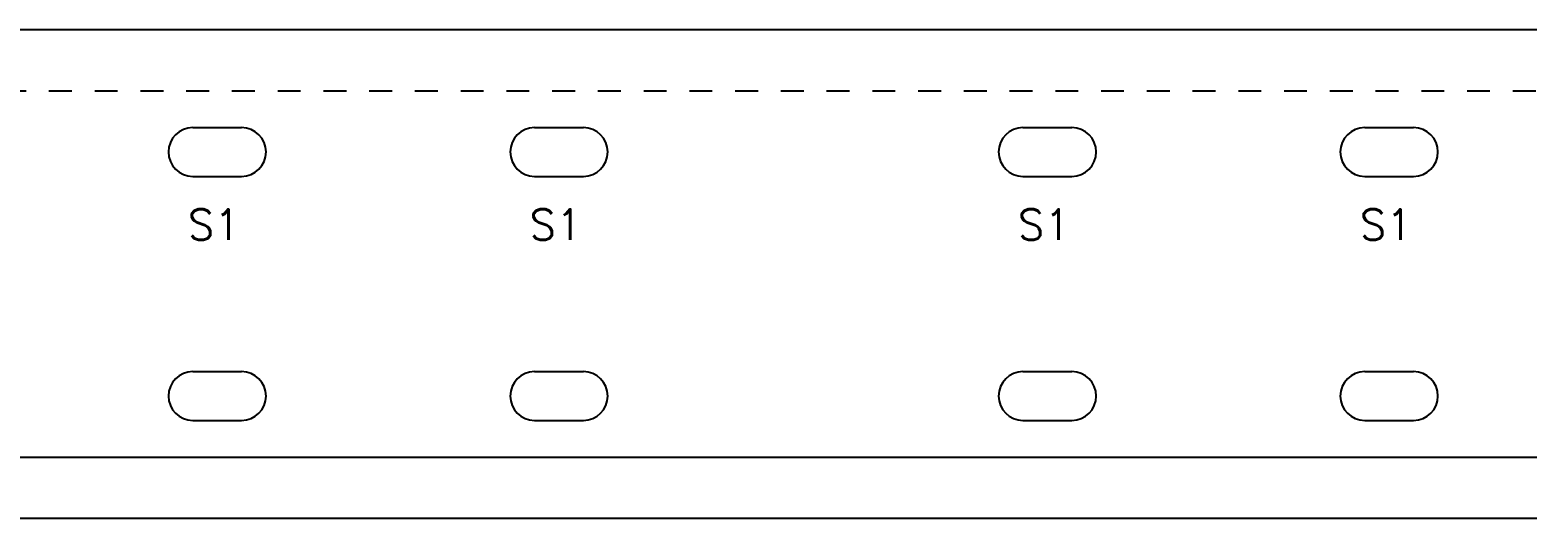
# Model space of a CAD drawing. Extents: x 0 to 420, y 0 to 297.
# Drawn here: x 283 to 360.9, y 94.5 to 119.9 of the extents above; entities that cross this region are included whole.
import ezdxf

# ---------------------------------------------------------------- set-up
doc = ezdxf.new("R2010")
doc.units = 0
doc.linetypes.add('CONTIN', pattern=[0])
doc.linetypes.add('DASHED', pattern=[2.38, 1.19, -1.19])
doc.layers.get('0').update_dxf_attribs({"linetype": 'CONTIN'})
for name, color, linetype in [('1', 7, 'CONTIN'), ('3', 1, 'CONTIN'), ('6', 4, 'CONTIN'), ('7', 3, 'DASHED')]:
    doc.layers.add(name, color=color, linetype=linetype)
doc.styles.add('SIMPLEX', font='SIMPLEX')

# ---------------------------------------------------------------- blocks, each defined once
blk = doc.blocks.new('WBSLOT')
at = {"layer": '6'}
for p, q in [((-1.27, 1.27), (1.27, 1.27)), ((-1.27, -1.27), (1.27, -1.27))]:
    blk.add_line(p, q, dxfattribs=at)
for centre, start, end in [((-1.27, 0), 90, 270), ((1.27, 0), 270, 90)]:
    blk.add_arc(centre, 1.27, start, end, dxfattribs=at)
blk = doc.blocks.new('CZEPIECE')
at = {"layer": '1'}
for p, q in [((394.6, 55.88), (50.8, 55.88)), ((50.8, 33.655), (394.6, 33.655)), ((50.8, 30.48), (394.6, 30.48))]:
    blk.add_line(p, q, dxfattribs=at)
at = {"layer": '7'}
blk.add_line((50.8, 52.705), (394.6, 52.705), dxfattribs=at)
at = {"layer": '6'}
for p in [(292.794, 49.53), (310.574, 49.53), (335.983, 49.53), (353.763, 49.53), (292.794, 36.83), (310.574, 36.83), (335.983, 36.83), (353.763, 36.83)]:
    blk.add_blockref('WBSLOT', p, dxfattribs=at)
at = {"layer": '3', "style": 'SIMPLEX'}
for p in [(291.27, 44.958), (309.05, 44.958), (334.459, 44.958), (352.239, 44.958)]:
    blk.add_text('S1', height=1.587, dxfattribs=at).set_placement(p)

msp = doc.modelspace()

# ---------------------------------------------------------------- block references
msp.add_blockref('CZEPIECE', (0, 64))

doc.saveas('drawing.dxf')
